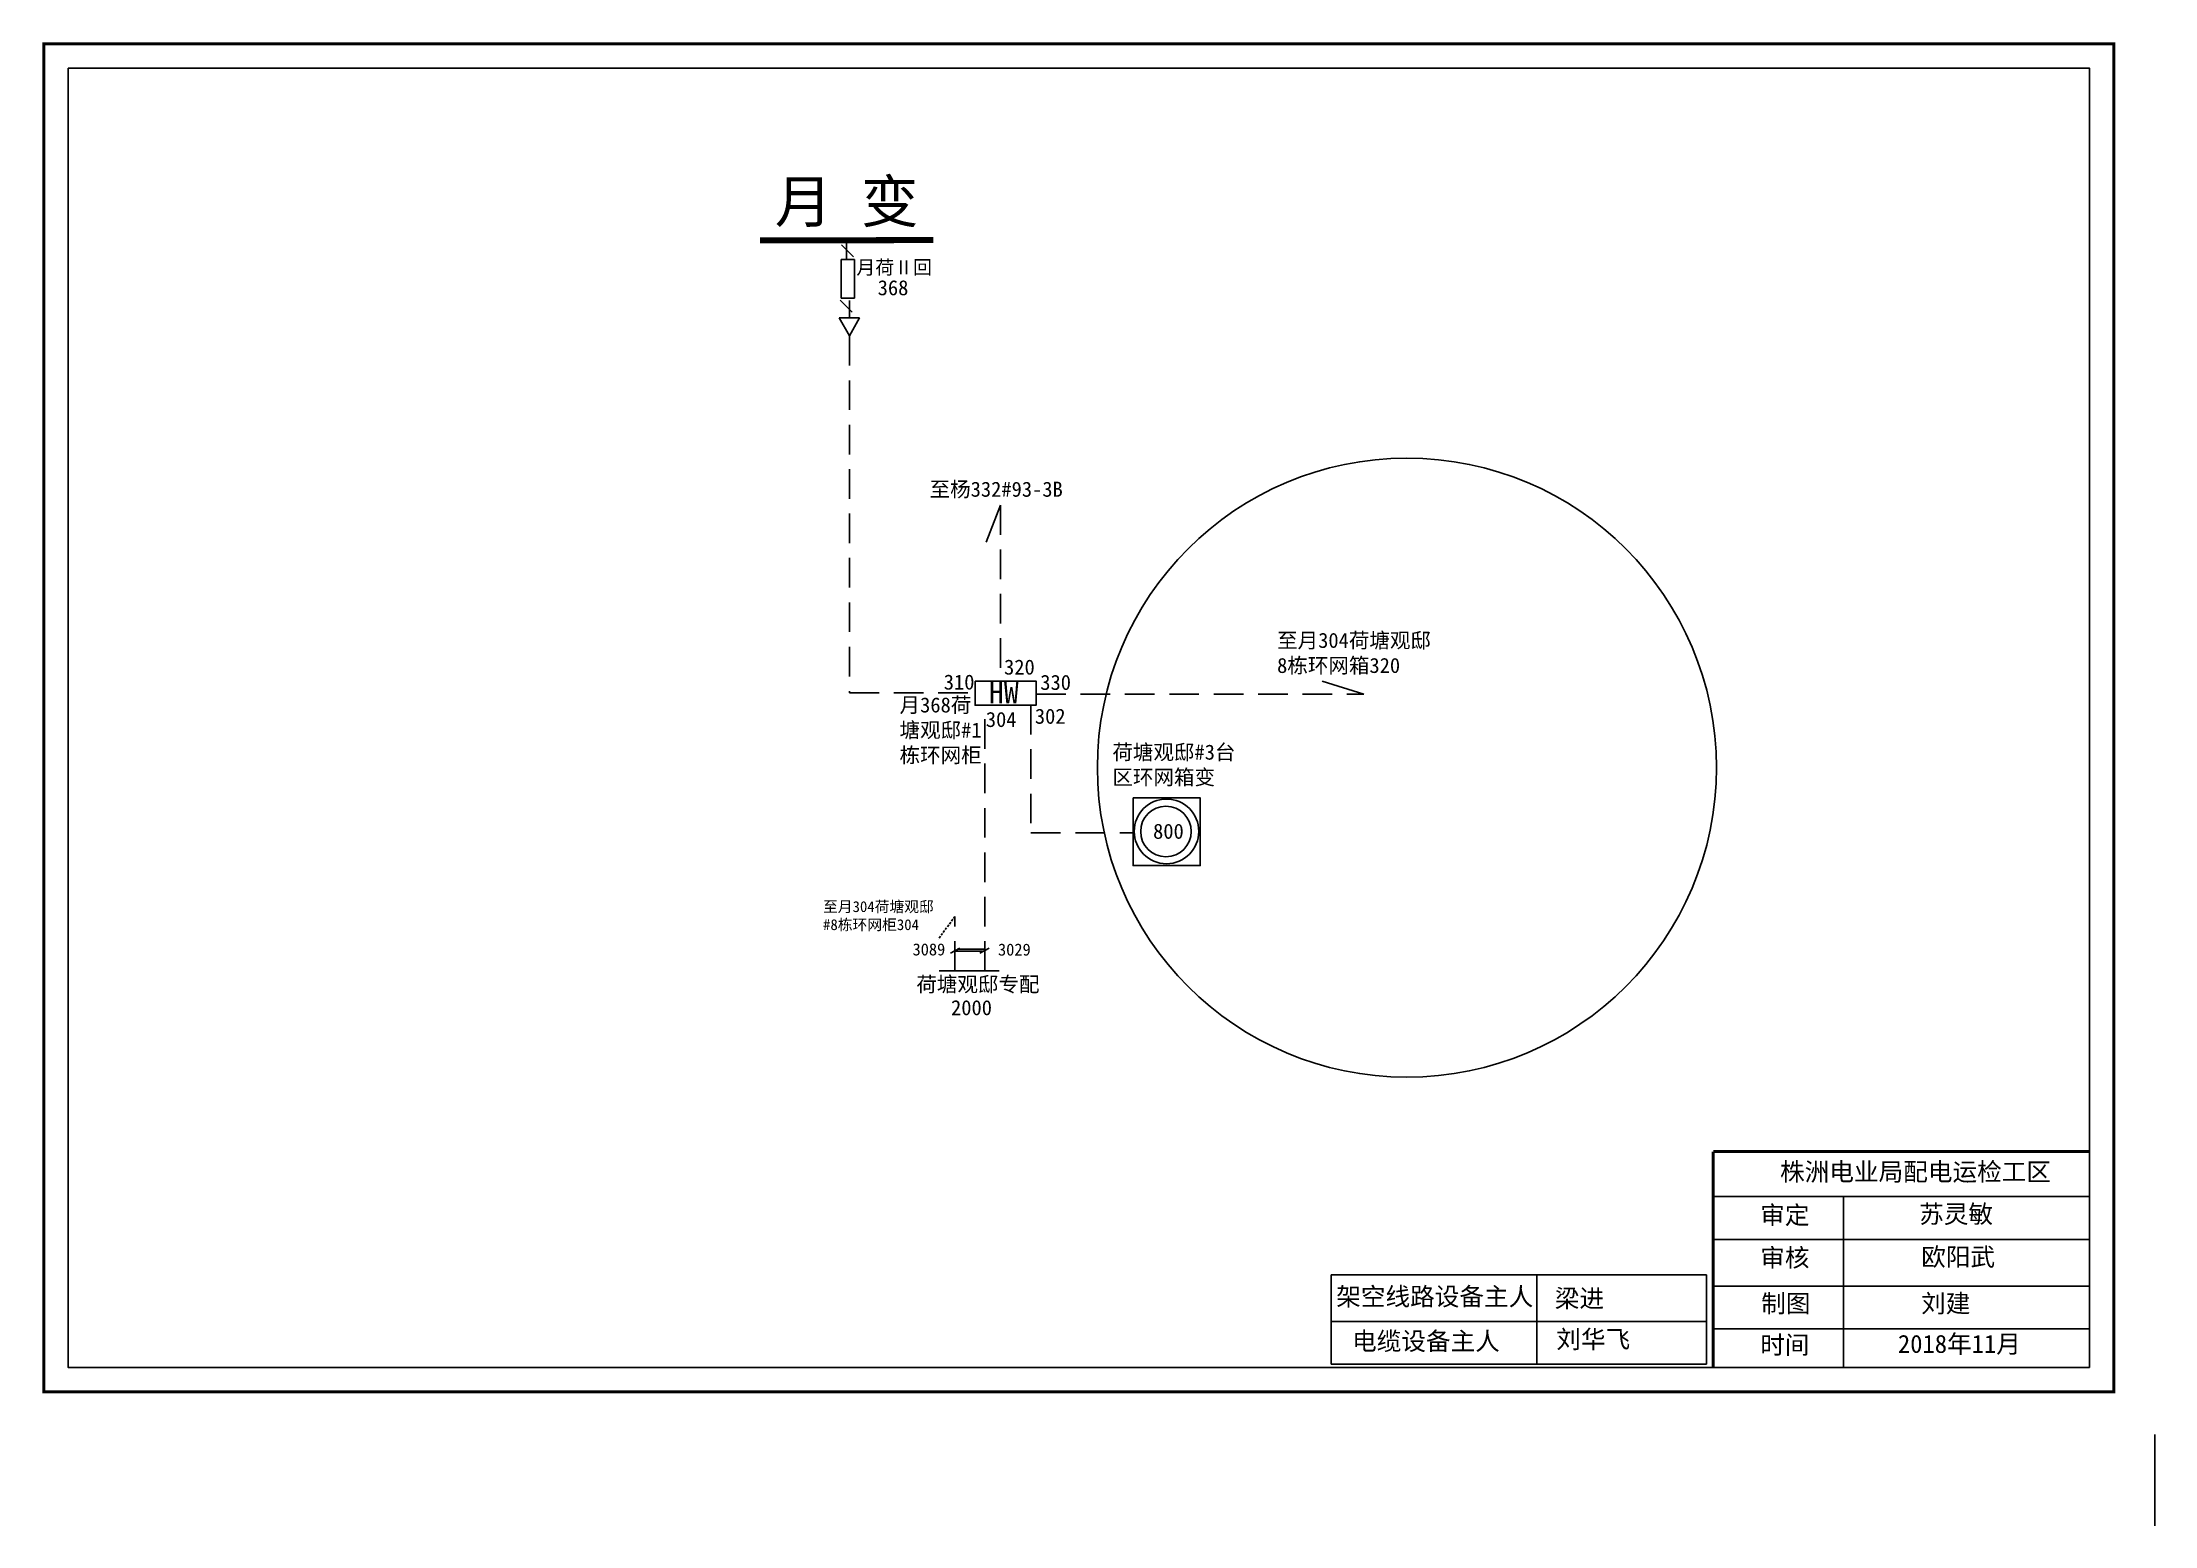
# Model space of a CAD drawing. Extents: x 2 to 353, y -20 to 227.
import ezdxf

# ---------------------------------------------------------------- set-up
doc = ezdxf.new("R2010")
doc.units = 0
doc.header["$LTSCALE"] = 0.774411
for name, pattern in [('ACAD_ISO02W100', [15, 12, -3]), ('DASHED2', [9.525, 6.35, -3.175]), ('HIDDENX2', [0.75, 0.5, -0.25])]:
    doc.linetypes.add(name, pattern=pattern)
doc.layers.get('0').update_dxf_attribs({"linetype": 'CONTINUOUS'})
doc.styles.get("Standard").update_dxf_attribs({"font": '', "height": 2.5})
doc.styles.add('字体', font='', dxfattribs={"height": 2.5})
doc.styles.get('Standard').set_extended_font_data('SimSun')
doc.styles.get('字体').set_extended_font_data('楷体_GB2312')

msp = doc.modelspace()

# ---------------------------------------------------------------- linework, layer by layer
at = {"linetype": 'Continuous'}
for p, q in [((137, 191.15), (135.02, 193.13)), ((136.78, 181.92), (134.8, 183.9)), ((161.46, 149.87), (159.05, 143.73)), ((221.83, 118.48), (214.88, 120.6)), ((279.9, 34.97), (342.27, 34.97)), ((301.55, 34.96), (301.55, 6.63)), ((279.9, 27.86), (342.27, 27.86)), ((216.37, 21.97), (216.37, 7.11)), ((216.37, 21.97), (278.74, 21.97)), ((250.58, 21.97), (250.58, 7.11)), ((278.74, 21.97), (278.74, 7.11)), ((279.9, 20.11), (342.27, 20.11)), ((216.37, 14.22), (278.74, 14.22)), ((279.9, 13.01), (342.27, 13.01)), ((216.37, 7.11), (278.74, 7.11)), ((353.25, -19.71), (353.25, -4.53))]:
    msp.add_line(p, q, dxfattribs=at)
at = {"linetype": 'ACAD_ISO02W100'}
msp.add_line((135.86, 190.66), (135.86, 193.74), dxfattribs=at)
msp.add_line((136.34, 183.88), (136.34, 180.96))
at = {"color": 0, "linetype": 'Continuous'}
for p, q in [((134.63, 180.96), (138.03, 180.96)), ((134.63, 180.96), (136.33, 177.99)), ((136.33, 177.99), (138.03, 180.96))]:
    msp.add_line(p, q, dxfattribs=at)
at = {"color": 0, "linetype": 'DASHED2'}
for p, q in [((136.36, 177.97), (136.36, 118.68)), ((161.46, 149.87), (161.46, 120.76)), ((136.36, 118.68), (157.19, 118.68)), ((166.51, 116.67), (166.51, 95.42)), ((166.51, 95.42), (183.34, 95.42))]:
    msp.add_line(p, q, dxfattribs=at)
at = {"color": 7, "linetype": 'DASHED2'}
for p, q in [((158.87, 72.49), (158.87, 116.57)), ((153.87, 72.49), (153.87, 81.52))]:
    msp.add_line(p, q, dxfattribs=at)
at = {"linetype": 'DASHED2'}
msp.add_line((167.38, 118.48), (221.84, 118.48), dxfattribs=at)
at = {"color": 7, "linetype": 'HIDDENX2'}
msp.add_line((153.87, 81.52), (151.13, 77.76), dxfattribs=at)
at = {"color": 7}
for p, q in [((153.12, 75.44), (154.67, 76.28)), ((153.81, 75.78), (158.48, 75.78)), ((154.27, 76.1), (158.94, 76.1)), ((158.02, 75.44), (159.56, 76.28)), ((151.28, 72.49), (161.22, 72.49))]:
    msp.add_line(p, q, dxfattribs=at)
at = {"linetype": 'Continuous', "const_width": 0.5}
msp.add_lwpolyline([(2.47, 226.53), (346.45, 226.53), (346.45, 2.56), (2.47, 2.56)], close=True, dxfattribs=at)
at = {"linetype": 'Continuous'}
msp.add_lwpolyline([(6.52, 222.48), (342.4, 222.48), (342.4, 6.61), (6.52, 6.61)], close=True, dxfattribs=at)
for points, const_width in [([(150.31, 193.9), (121.48, 193.87)], 1), ([(279.86, 42.47), (279.86, 6.74)], 0.5), ([(279.9, 42.47), (342.27, 42.47)], 0.5)]:
    msp.add_lwpolyline(points, dxfattribs=dict(at, const_width=const_width))
at = {"linetype": 'ACAD_ISO02W100'}
msp.add_lwpolyline([(137.19, 184.26), (134.98, 184.26), (134.98, 190.66), (137.19, 190.66)], close=True, dxfattribs=at)
at = {"color": 0, "linetype": 'Continuous'}
for points in [[(157.23, 120.63), (167.37, 120.63), (167.37, 116.62), (157.23, 116.62)], [(183.47, 101.22), (194.65, 101.22), (194.65, 89.98), (183.47, 89.98)]]:
    msp.add_lwpolyline(points, close=True, dxfattribs=at)
at = {"color": 1, "linetype": 'Continuous'}
msp.add_circle((228.98, 106.25), 51.43, dxfattribs=at)
at = {"color": 0, "linetype": 'Continuous'}
for centre, radius in [((189.03, 95.66), 5.37), ((188.94, 95.64), 4.2)]:
    msp.add_circle(centre, radius, dxfattribs=at)

# ---------------------------------------------------------------- texts
at = {"linetype": 'Continuous', "attachment_point": 1, "style": '字体'}
for s, insert, char_height, width in [('月 变', (123.95, 203.83), 7, 27.4955), ('{\\fSimSun|b0|i0|c134|p2;至杨332#93-3B}', (149.67, 153.76), 2.5, 24.2343), ('{\\fSimSun|b0|i0|c134|p2;至月304荷塘观邸8栋环网箱320}', (207.41, 128.65), 2.5, 25.8381), ('{\\fSimSun|b0|i0|c134|p2;320}', (162.04, 124.21), 2.5, 7.5419), ('{\\fSimSun|b0|i0|c134|p2;310}', (152.02, 121.72), 2.5, 7.5419), ('{\\fSimSun|b0|i0|c134|p2;330}', (168.06, 121.67), 2.5, 7.5419), ('{\\fSimSun|b0|i0|c134|p2;月368荷塘观邸#1栋环网柜}', (144.68, 117.92), 2.5, 13.9198), ('{\\fSimSun|b0|i0|c134|p2;302}', (167.16, 116.04), 2.5, 7.5419), ('{\\fSimSun|b0|i0|c134|p2;304}', (159.01, 115.51), 2.5, 7.5419), ('荷塘观邸#3台区环网箱变', (180.04, 110.08), 2.5, 21.1831), ('{\\fSimSun|b0|i0|c134|p2;至月}304{\\fSimSun|b0|i0|c134|p2;荷塘观邸}#8{\\fSimSun|b0|i0|c134|p2;栋环网柜304}', (131.96, 84.06), 1.8, 20.5964), ('{\\fSimSun|b0|i0|c134|p2;荷塘观邸专配}', (147.47, 71.51), 2.5, 21.1831), ('株洲电业局配电运检工区', (290.99, 40.61), 3, 82.0179), ('审定', (287.69, 33.41), 3, 23.4615), ('{\\fSimSun|b0|i0|c134|p2;苏灵敏}', (314.1, 33.59), 3, 23.4615), ('审核', (287.69, 26.34), 3, 23.4615), ('{\\fSimSun|b0|i0|c134|p2;欧阳武} ', (314.44, 26.47), 3, 33.0539), ('{\\f\uffbfﾬￌ￥_GB2312|b0|i0|c134|p49;架空线路设备主人}', (217.24, 19.88), 3, 58.56), ('梁进', (253.56, 19.56), 3, 47.14), ('制图', (287.86, 18.72), 3, 23.4615), ('{\\fSimSun|b0|i0|c134|p2;刘建}', (314.42, 18.72), 3, 23.4615), ('{\\f\uffbfﾬￌ￥_GB2312|b0|i0|c134|p49;电缆设备主人}', (219.87, 12.47), 3, 58.56), ('刘华飞', (253.8, 12.78), 3, 33.0539), ('时间', (287.69, 11.84), 3, 23.4615), ('2018{\\fSimSun|b0|i0|c134|p2;年}11{\\fSimSun|b0|i0|c134|p2;月}', (310.57, 12.01), 3, 27.4937)]:
    msp.add_mtext(s, dxfattribs=dict(at, insert=insert, char_height=char_height, width=width))
at = {"color": 0, "linetype": 'Continuous', "attachment_point": 1, "style": '字体'}
for s, insert, char_height, width in [('{\\C256;月荷Ⅱ回}', (137.51, 190.53), 2.3, 13.0541), ('800', (186.8, 96.93), 2.5, 7.5419)]:
    msp.add_mtext(s, dxfattribs=dict(at, insert=insert, char_height=char_height, width=width))
at = {"color": 0, "linetype": 'Continuous', "insert": (141.04, 187.24), "char_height": 2.5, "width": 5.6554, "attachment_point": 1}
msp.add_mtext('368', dxfattribs=at)
at = {"color": 0, "linetype": 'Continuous', "insert": (159.53, 120.58), "char_height": 3.6368, "attachment_point": 1, "style": '字体'}
msp.add_mtext_dynamic_manual_height_columns('{\\fSimSun|b0|i0|c134|p2;HW}', width=4.066, gutter_width=12.5, heights=[0], dxfattribs=at)
at = {"color": 0, "attachment_point": 1}
for s, insert, char_height, width in [('{\\H0.8333x;3089}', (146.83, 77.05), 2.4, 14.8084), ('2000', (153.23, 67.62), 2.5, 54)]:
    msp.add_mtext(s, dxfattribs=dict(at, insert=insert, char_height=char_height, width=width))
at = {"color": 7, "linetype": 'DASHED2', "insert": (161.03, 77.02), "char_height": 2.4, "width": 14.8084, "attachment_point": 1}
msp.add_mtext('{\\H0.8333x;3029}', dxfattribs=at)

doc.saveas('drawing.dxf')
